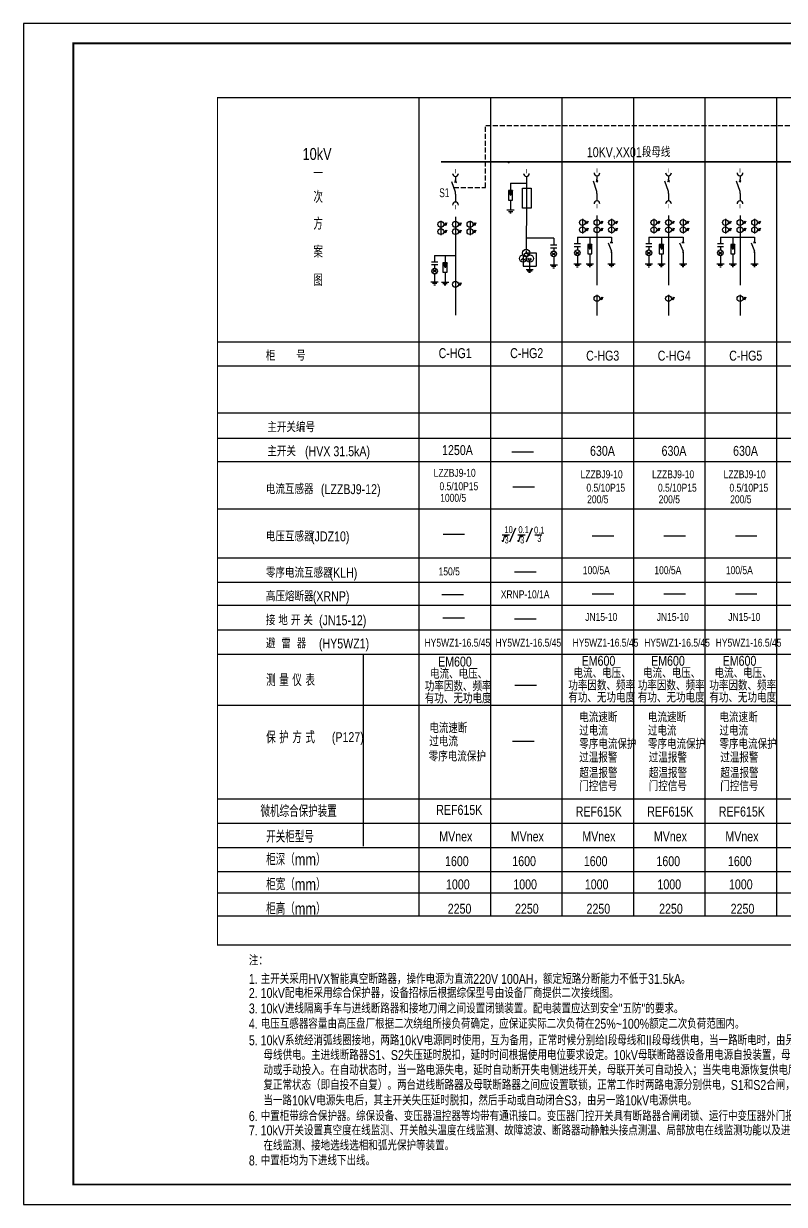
# Model space of a CAD drawing. Extents: x 562591 to 1355713, y 459382 to 835216.
# Drawn here: x 691220 to 729512, y 775816 to 835216 of the extents above; entities that cross this region are included whole.
import ezdxf

# ---------------------------------------------------------------- set-up
doc = ezdxf.new("R2010")
doc.units = 0
doc.header["$LTSCALE"] = 1000
doc.header["$MEASUREMENT"] = 0
doc.linetypes.add('DASH', pattern=[0.35, 0.25, -0.1])
for name, color, linetype in [('1', 8, 'Continuous'), ('A', 7, 'Continuous'), ('EQUIP', 3, 'Continuous'), ('TEL_TITLE', 7, 'Continuous'), ('WIRE-照明', 1, 'Continuous'), ('公共标注层', 8, 'Continuous'), ('动力平面导线层', 3, 'Continuous'), ('照明平面导线层', 1, 'Continuous')]:
    doc.layers.add(name, color=color, linetype=linetype)
doc.layers.add('E-LIGH-INN-TEXT', color=7, linetype='Continuous', lineweight=25)
doc.styles.add('fs', font='fszk.shx', dxfattribs={"width": 0.8, "bigfont": 'hztxt.shx'})
doc.styles.add('H1', font='jrs.shx', dxfattribs={"width": 0.7, "bigfont": 'jhz.shx'})
doc.styles.add('HZLZB', font='txt', dxfattribs={"width": 0.666667, "bigfont": 'hztxt'})
doc.styles.add('Lee', font='jrs.shx', dxfattribs={"bigfont": 'hztxt.shx'})
doc.styles.add('设计院字体(0.7)', font='xcsg.shx', dxfattribs={"width": 0.7, "bigfont": 'hztxt.shx'})

msp = doc.modelspace()

# ---------------------------------------------------------------- linework, layer by layer
at = {"color": 7}
for p, q in [((711114, 831495), (711114, 790312)), ((714714, 831495), (714714, 790312)), ((718314, 831495), (718314, 809092)), ((721914, 831495), (721914, 790312)), ((725514, 831495), (725514, 790312)), ((729114, 831495), (729114, 790312)), ((775582, 815622), (700978, 815622)), ((775582, 814343), (700978, 814343)), ((715791, 813673), (716877, 813673)), ((775582, 813172), (700978, 813172)), ((715844, 811914), (716930, 811914)), ((775582, 810791), (700978, 810791)), ((712331, 809539), (713417, 809539)), ((718314, 809099), (718314, 790312)), ((719845, 809448), (720932, 809448)), ((723445, 809448), (724532, 809448)), ((727045, 809448), (728132, 809448)), ((775582, 808319), (700978, 808319)), ((715931, 807634), (717017, 807634)), ((775582, 807095), (700978, 807095)), ((712270, 806489), (713356, 806489)), ((719845, 806525), (720932, 806525)), ((723445, 806525), (724532, 806525)), ((727045, 806525), (728132, 806525)), ((775582, 805942), (700978, 805942)), ((712318, 805321), (713404, 805321)), ((715931, 805278), (717017, 805278)), ((775582, 804709), (700978, 804709)), ((775582, 803484), (700978, 803484)), ((708304, 803484), (708304, 793841)), ((715941, 801931), (717028, 801931)), ((775582, 800910), (700978, 800910)), ((715830, 799112), (716917, 799112)), ((700978, 796219), (775582, 796219)), ((700978, 794994), (775582, 794994)), ((700978, 793769), (775582, 793769)), ((700978, 793769), (775582, 793769)), ((775582, 792544), (700978, 792544)), ((775582, 791464), (700978, 791464)), ((775582, 790312), (700978, 790312))]:
    msp.add_line(p, q, dxfattribs=at)
at = {"color": 0}
for p, q in [((712955, 826739), (712777, 827253)), ((713003, 827286), (712907, 827222)), ((712907, 827280), (713003, 827223)), ((720078, 826772), (719900, 827286)), ((720126, 827320), (720030, 827255)), ((720030, 827314), (720126, 827257)), ((720078, 827286), (720078, 827396)), ((723678, 826772), (723500, 827286)), ((723726, 827320), (723630, 827255)), ((723630, 827314), (723726, 827257)), ((723678, 827286), (723678, 827396)), ((727278, 826772), (727100, 827286)), ((727326, 827320), (727230, 827255)), ((727230, 827314), (727326, 827257)), ((727278, 827286), (727278, 827396)), ((715545, 825843), (715912, 825843)), ((715619, 825769), (715839, 825769)), ((715692, 825696), (715765, 825696)), ((712368, 825118), (712515, 825118)), ((712456, 825191), (712382, 825045)), ((712515, 825191), (712441, 825045)), ((713102, 825118), (713248, 825118)), ((713190, 825191), (713116, 825045)), ((713248, 825191), (713175, 825045)), ((713836, 825118), (713982, 825118)), ((713924, 825191), (713850, 825045)), ((713982, 825191), (713909, 825045)), ((719491, 825211), (719637, 825211)), ((719579, 825284), (719505, 825138)), ((719637, 825284), (719564, 825138)), ((720225, 825211), (720371, 825211)), ((720313, 825284), (720239, 825138)), ((720371, 825284), (720298, 825138)), ((720958, 825211), (721105, 825211)), ((721047, 825284), (720973, 825138)), ((721105, 825284), (721032, 825138)), ((723091, 825211), (723237, 825211)), ((723179, 825284), (723105, 825138)), ((723237, 825284), (723164, 825138)), ((723825, 825211), (723971, 825211)), ((723913, 825284), (723839, 825138)), ((723971, 825284), (723898, 825138)), ((724558, 825211), (724705, 825211)), ((724647, 825284), (724573, 825138)), ((724705, 825284), (724632, 825138)), ((726691, 825211), (726837, 825211)), ((726779, 825284), (726705, 825138)), ((726837, 825284), (726764, 825138)), ((727425, 825211), (727571, 825211)), ((727513, 825284), (727439, 825138)), ((727571, 825284), (727498, 825138)), ((728158, 825211), (728305, 825211)), ((728247, 825284), (728173, 825138)), ((728305, 825284), (728232, 825138)), ((712368, 824751), (712515, 824751)), ((712456, 824824), (712382, 824678)), ((712515, 824824), (712441, 824678)), ((713102, 824751), (713248, 824751)), ((713190, 824824), (713116, 824678)), ((713248, 824824), (713175, 824678)), ((713836, 824751), (713982, 824751)), ((713924, 824824), (713850, 824678)), ((713982, 824824), (713909, 824678)), ((719491, 824844), (719637, 824844)), ((719579, 824917), (719505, 824771)), ((719637, 824917), (719564, 824771)), ((720225, 824844), (720371, 824844)), ((720313, 824917), (720239, 824771)), ((720371, 824917), (720298, 824771)), ((720958, 824844), (721105, 824844)), ((721047, 824917), (720973, 824771)), ((721105, 824917), (721032, 824771)), ((723091, 824844), (723237, 824844)), ((723179, 824917), (723105, 824771)), ((723237, 824917), (723164, 824771)), ((723825, 824844), (723971, 824844)), ((723913, 824917), (723839, 824771)), ((723971, 824917), (723898, 824771)), ((724558, 824844), (724705, 824844)), ((724647, 824917), (724573, 824771)), ((724705, 824917), (724632, 824771)), ((726691, 824844), (726837, 824844)), ((726779, 824917), (726705, 824771)), ((726837, 824917), (726764, 824771)), ((727425, 824844), (727571, 824844)), ((727513, 824917), (727439, 824771)), ((727571, 824917), (727498, 824771)), ((728158, 824844), (728305, 824844)), ((728247, 824917), (728173, 824771)), ((728305, 824917), (728232, 824771)), ((717746, 824092), (718055, 824092)), ((717746, 823942), (718055, 823942)), ((718937, 824148), (719245, 824148)), ((718937, 823998), (719245, 823998)), ((720634, 824183), (720810, 823772)), ((720869, 824183), (720751, 824183)), ((722537, 824148), (722845, 824148)), ((722537, 823998), (722845, 823998)), ((724234, 824183), (724410, 823772)), ((724469, 824183), (724351, 824183)), ((726137, 824148), (726445, 824148)), ((726137, 823998), (726445, 823998)), ((727834, 824183), (728010, 823772)), ((728069, 824183), (727951, 824183)), ((717788, 823548), (718013, 823717)), ((717788, 823717), (718013, 823548)), ((718978, 823604), (719204, 823773)), ((718978, 823773), (719204, 823604)), ((722578, 823604), (722804, 823773)), ((722578, 823773), (722804, 823604)), ((726178, 823604), (726404, 823773)), ((726178, 823773), (726404, 823604)), ((712062, 823223), (711754, 823223)), ((712062, 823073), (711754, 823073)), ((712021, 822679), (711795, 822848)), ((712021, 822848), (711795, 822679)), ((717717, 823083), (718084, 823083)), ((717790, 823009), (718011, 823009)), ((717864, 822936), (717937, 822936)), ((718908, 823132), (719275, 823132)), ((718981, 823059), (719201, 823059)), ((719054, 822985), (719128, 822985)), ((719537, 823136), (719904, 823136)), ((719610, 823063), (719830, 823063)), ((719684, 822990), (719757, 822990)), ((720626, 823136), (720993, 823136)), ((720700, 823063), (720920, 823063)), ((720773, 822990), (720847, 822990)), ((722508, 823132), (722875, 823132)), ((722581, 823059), (722801, 823059)), ((722654, 822985), (722728, 822985)), ((723137, 823136), (723504, 823136)), ((723210, 823063), (723430, 823063)), ((723284, 822990), (723357, 822990)), ((724226, 823136), (724593, 823136)), ((724300, 823063), (724520, 823063)), ((724373, 822990), (724447, 822990)), ((726108, 823132), (726475, 823132)), ((726181, 823059), (726401, 823059)), ((726254, 822985), (726328, 822985)), ((726737, 823136), (727104, 823136)), ((726810, 823063), (727030, 823063)), ((726884, 822990), (726957, 822990)), ((727826, 823136), (728193, 823136)), ((727900, 823063), (728120, 823063)), ((727973, 822990), (728047, 822990)), ((712092, 822210), (711725, 822210)), ((712018, 822137), (711798, 822137)), ((712248, 822215), (712615, 822215)), ((712321, 822141), (712542, 822141)), ((713102, 822101), (713248, 822101)), ((713190, 822174), (713116, 822027)), ((713248, 822174), (713175, 822027)), ((711945, 822063), (711871, 822063)), ((712395, 822068), (712468, 822068)), ((720225, 821384), (720371, 821384)), ((720313, 821458), (720239, 821311)), ((720371, 821458), (720298, 821311)), ((723825, 821384), (723971, 821384)), ((723913, 821458), (723839, 821311)), ((723971, 821458), (723898, 821311)), ((727425, 821384), (727571, 821384)), ((727513, 821458), (727439, 821311)), ((727571, 821458), (727498, 821311)), ((700978, 819205), (775582, 819205)), ((775582, 817980), (700978, 817980))]:
    msp.add_line(p, q, dxfattribs=at)
at = {"color": 7, "const_width": 60}
msp.add_lwpolyline([(700978, 831495), (775582, 831495), (775582, 788865), (700978, 788865)], close=True, dxfattribs=at)
at = {"color": 0}
for centre, radius in [((712221, 825118), 147), ((712955, 825118), 147), ((713689, 825118), 147), ((719344, 825211), 147), ((720078, 825211), 147), ((720812, 825211), 147), ((722944, 825211), 147), ((723678, 825211), 147), ((724412, 825211), 147), ((726544, 825211), 147), ((727278, 825211), 147), ((728012, 825211), 147), ((712221, 824751), 147), ((712955, 824751), 147), ((713689, 824751), 147), ((719344, 824844), 147), ((720078, 824844), 147), ((720812, 824844), 147), ((722944, 824844), 147), ((723678, 824844), 147), ((724412, 824844), 147), ((726544, 824844), 147), ((727278, 824844), 147), ((728012, 824844), 147), ((717900, 823632), 141), ((719091, 823688), 141), ((722691, 823688), 141), ((726291, 823688), 141), ((711908, 822763), 141), ((712955, 822101), 147), ((720078, 821384), 147), ((723678, 821384), 147), ((727278, 821384), 147)]:
    msp.add_circle(centre, radius, dxfattribs=at)
for centre, start, end in [((712955, 827676), 180, 0), ((716527, 827676), 180, 0), ((720078, 827710), 180, 0), ((723678, 827710), 180, 0), ((727278, 827710), 180, 0), ((720078, 826149), 0, 180), ((723678, 826149), 0, 180), ((727278, 826149), 0, 180), ((712955, 826090), 0, 180)]:
    msp.add_arc(centre, 147, start, end, dxfattribs=at)
at = {"layer": '1', "color": 0, "lineweight": -3}
for p, q in [((716513, 822847), (716862, 822847)), ((716565, 822779), (716811, 822779)), ((716624, 822710), (716733, 822710))]:
    msp.add_line(p, q, dxfattribs=at)
at = {"layer": 'A', "color": 0, "lineweight": -3}
for centre in [(716366, 823400), (716516, 823677), (716697, 823400)]:
    msp.add_circle(centre, 188, dxfattribs=at)
at = {"layer": 'E-LIGH-INN-TEXT', "linetype": 'Continuous'}
for p, q in [((716366, 823400), (716258, 823322)), ((716366, 823515), (716366, 823400)), ((716366, 823400), (716473, 823322)), ((716366, 823400), (716366, 823021)), ((716519, 823681), (716411, 823602)), ((716519, 823795), (716519, 823681)), ((716519, 823681), (716626, 823602)), ((716519, 823681), (717015, 823681)), ((716655, 823418), (716608, 823338)), ((716608, 823338), (716767, 823338)), ((716688, 823338), (716688, 822847)), ((716721, 823418), (716767, 823338)), ((717015, 823681), (717015, 823021)), ((716366, 823021), (717015, 823021))]:
    msp.add_line(p, q, dxfattribs=at)
msp.add_lwpolyline([(716329, 826936), (716760, 826936), (716760, 825933), (716329, 825933)], close=True, dxfattribs=at)
at = {"layer": 'EQUIP', "color": 0, "linetype": 'Continuous', "lineweight": -3}
for p, q in [((715974, 809832), (715680, 809125)), ((716810, 809832), (716516, 809125)), ((715311, 809492), (715678, 809492)), ((715345, 809143), (715313, 809208)), ((715416, 809420), (715345, 809143)), ((715580, 809420), (715416, 809420)), ((716098, 809492), (716465, 809492)), ((716132, 809143), (716099, 809208)), ((716203, 809420), (716132, 809143)), ((716366, 809420), (716203, 809420)), ((716944, 809492), (717311, 809492))]:
    msp.add_line(p, q, dxfattribs=at)
at = {"layer": 'TEL_TITLE'}
msp.add_lwpolyline([(691220, 775816), (796320, 775816), (796320, 835216), (691220, 835216)], close=True, dxfattribs=at)
at = {"layer": 'TEL_TITLE', "const_width": 100}
msp.add_lwpolyline([(693720, 776816), (795320, 776816), (795320, 834216), (693720, 834216)], close=True, dxfattribs=at)
at = {"layer": 'WIRE-照明'}
msp.add_line((715729, 827185), (716527, 827185), dxfattribs=at)
at = {"layer": '公共标注层', "color": 0}
for p, q in [((715625, 826815), (715729, 826562)), ((715833, 826815), (715729, 826562)), ((719616, 824109), (719720, 823856)), ((719824, 824109), (719720, 823856)), ((723216, 824109), (723320, 823856)), ((723424, 824109), (723320, 823856)), ((726816, 824109), (726920, 823856)), ((727024, 824109), (726920, 823856)), ((712327, 823187), (712431, 822934)), ((712535, 823187), (712431, 822934))]:
    msp.add_line(p, q, dxfattribs=at)
for points in [[(715625, 826341), (715833, 826341), (715833, 826815), (715625, 826815)], [(719616, 823635), (719824, 823635), (719824, 824109), (719616, 824109)], [(723216, 823635), (723424, 823635), (723424, 824109), (723216, 824109)], [(726816, 823635), (727024, 823635), (727024, 824109), (726816, 824109)], [(712327, 822714), (712535, 822714), (712535, 823187), (712327, 823187)]]:
    msp.add_lwpolyline(points, close=True, dxfattribs=at)
for points in [[(715625, 826815), (715729, 826562), (715833, 826815)], [(719616, 824109), (719720, 823856), (719824, 824109)], [(723216, 824109), (723320, 823856), (723424, 824109)], [(726816, 824109), (726920, 823856), (727024, 824109)], [(712327, 823187), (712431, 822934), (712535, 823187)]]:
    msp.add_solid(points, dxfattribs=at)
at = {"layer": '动力平面导线层', "color": 1}
for p, q in [((712955, 827529), (712955, 827362)), ((716527, 827529), (716527, 826237)), ((720078, 827563), (720078, 827396)), ((723678, 827563), (723678, 827396)), ((727278, 827563), (727278, 827396)), ((712955, 827252), (712955, 827362)), ((715729, 827185), (715729, 826815)), ((712955, 826629), (712955, 826739)), ((712955, 826629), (712955, 826262)), ((715729, 826341), (715729, 825843)), ((720078, 826662), (720078, 826772)), ((720078, 826662), (720078, 826295)), ((723678, 826662), (723678, 826772)), ((723678, 826662), (723678, 826295)), ((727278, 826662), (727278, 826772)), ((727278, 826662), (727278, 826295)), ((715729, 826228), (715729, 826206)), ((716527, 826237), (716516, 823865)), ((712221, 825302), (712221, 824568)), ((712955, 825503), (712955, 820546)), ((712955, 825302), (712955, 824568)), ((713689, 825302), (713689, 824568)), ((719344, 825394), (719344, 824661)), ((720078, 825561), (720078, 822062)), ((720078, 825394), (720078, 824661)), ((720812, 825394), (720812, 824661)), ((722944, 825394), (722944, 824661)), ((723678, 825561), (723678, 822062)), ((723678, 825394), (723678, 824661)), ((724412, 825394), (724412, 824661)), ((726544, 825394), (726544, 824661)), ((727278, 825561), (727278, 822062)), ((727278, 825394), (727278, 824661)), ((728012, 825394), (728012, 824661)), ((719091, 824479), (720810, 824479)), ((719091, 824479), (719091, 824148)), ((719720, 824479), (719720, 824109)), ((720810, 824479), (720810, 824183)), ((722691, 824479), (724410, 824479)), ((722691, 824479), (722691, 824148)), ((723320, 824479), (723320, 824109)), ((724410, 824479), (724410, 824183)), ((726291, 824479), (728010, 824479)), ((726291, 824479), (726291, 824148)), ((726920, 824479), (726920, 824109)), ((728010, 824479), (728010, 824183)), ((717900, 824430), (716527, 824430)), ((717900, 824430), (717900, 824092)), ((717900, 823942), (717900, 823867)), ((719091, 823998), (719091, 823923)), ((719091, 823923), (719091, 823829)), ((720810, 824464), (720810, 824467)), ((720810, 824183), (720810, 824271)), ((722691, 823998), (722691, 823923)), ((722691, 823923), (722691, 823829)), ((724410, 824464), (724410, 824467)), ((724410, 824183), (724410, 824271)), ((726291, 823998), (726291, 823923)), ((726291, 823923), (726291, 823829)), ((728010, 824464), (728010, 824467)), ((728010, 824183), (728010, 824271)), ((711908, 823557), (711908, 823223)), ((711908, 823557), (712955, 823557)), ((712431, 823557), (712431, 823187)), ((717900, 823867), (717900, 823773)), ((717900, 823491), (717900, 823397)), ((717900, 823447), (717900, 823083)), ((719091, 823547), (719091, 823453)), ((719091, 823503), (719091, 823132)), ((719720, 823635), (719720, 823136)), ((719720, 823521), (719720, 823500)), ((720810, 823684), (720810, 823772)), ((720810, 823724), (720810, 823136)), ((722691, 823547), (722691, 823453)), ((722691, 823503), (722691, 823132)), ((723320, 823635), (723320, 823136)), ((723320, 823521), (723320, 823500)), ((724410, 823684), (724410, 823772)), ((724410, 823724), (724410, 823136)), ((726291, 823547), (726291, 823453)), ((726291, 823503), (726291, 823132)), ((726920, 823635), (726920, 823136)), ((726920, 823521), (726920, 823500)), ((728010, 823684), (728010, 823772)), ((728010, 823724), (728010, 823136)), ((711908, 823073), (711908, 822998)), ((711908, 822998), (711908, 822904)), ((712431, 822714), (712431, 822215)), ((711908, 822622), (711908, 822528)), ((711908, 822578), (711908, 822210)), ((712431, 822600), (712431, 822578)), ((720078, 821572), (720078, 820527)), ((720078, 821568), (720078, 821100)), ((723678, 821572), (723678, 820527)), ((723678, 821568), (723678, 821100)), ((727278, 821572), (727278, 820527)), ((727278, 821568), (727278, 821100))]:
    msp.add_line(p, q, dxfattribs=at)
at = {"layer": '动力平面导线层', "const_width": 73.4}
msp.add_lwpolyline([(712221, 828263), (741945, 828263)], dxfattribs=at)
at = {"layer": '动力平面导线层', "color": 1}
for points in [[(712955, 828263, 0, 0, 0), (712955, 827676, 29.4, 29.4, 0), (712955, 827896, 29.4, 29.4, 0)], [(716527, 828263, 0, 0, 0), (716527, 827676, 29.4, 29.4, 0), (716527, 827896, 29.4, 29.4, 0)], [(720078, 828297, 0, 0, 0), (720078, 827710, 29.4, 29.4, 0), (720078, 827930, 29.4, 29.4, 0)], [(723678, 828297, 0, 0, 0), (723678, 827710, 29.4, 29.4, 0), (723678, 827930, 29.4, 29.4, 0)], [(727278, 828297, 0, 0, 0), (727278, 827710, 29.4, 29.4, 0), (727278, 827930, 29.4, 29.4, 0)], [(712955, 825503, 0, 0, 0), (712955, 826090, 29.4, 29.4, 0), (712955, 825870, 29.4, 29.4, 0)], [(720078, 825561, 0, 0, 0), (720078, 826149, 29.4, 29.4, 0), (720078, 825928, 29.4, 29.4, 0)], [(723678, 825561, 0, 0, 0), (723678, 826149, 29.4, 29.4, 0), (723678, 825928, 29.4, 29.4, 0)], [(727278, 825561, 0, 0, 0), (727278, 826149, 29.4, 29.4, 0), (727278, 825928, 29.4, 29.4, 0)], [(720078, 821328, 0, 0, 0), (720078, 821585, 0, 220, 0), (720078, 821805, 0, 0, 0), (720078, 822062, 0, 0, 0)], [(723678, 821328, 0, 0, 0), (723678, 821585, 0, 220, 0), (723678, 821805, 0, 0, 0), (723678, 822062, 0, 0, 0)], [(727278, 821328, 0, 0, 0), (727278, 821585, 0, 220, 0), (727278, 821805, 0, 0, 0), (727278, 822062, 0, 0, 0)], [(712955, 821790, 0, 0, 0), (712955, 821533, 0, 220, 0), (712955, 821313, 0, 0, 0), (712955, 821056, 0, 0, 0)]]:
    msp.add_lwpolyline(points, format="xyseb", dxfattribs=at)
at = {"layer": '动力平面导线层'}
for p in [(715626, 828230), (715647, 828230)]:
    msp.add_point(p, dxfattribs=at)
at = {"layer": '动力平面导线层', "color": 30}
for p in [(719091, 823842), (719091, 823842), (722691, 823842), (722691, 823842), (726291, 823842), (726291, 823842)]:
    msp.add_point(p, dxfattribs=at)
at = {"layer": '照明平面导线层', "linetype": 'DASH'}
for p, q in [((714461, 826975), (714461, 830065)), ((712877, 826975), (714461, 826975))]:
    msp.add_line(p, q, dxfattribs=at)
msp.add_lwpolyline([(740287, 827038), (740287, 830065), (714461, 830065)], dxfattribs=at)

# ---------------------------------------------------------------- texts
at = {"color": 0, "width": 0.8}
for s, height, style, p in [('10kV', 600, 'H1', (705259, 828359)), ('10KV,XX01段母线', 500, 'H1', (719568, 828497)), ('一', 600, 'H1', (705806, 827384)), ('次', 600, 'H1', (705806, 826196)), ('方', 600, 'H1', (705806, 824850)), ('案', 600, 'H1', (705806, 823442)), ('图', 600, 'H1', (705806, 822013)), ('柜       号', 500, 'Lee', (703415, 818261)), ('C-HG1', 500, 'H1', (712109, 818388)), ('C-HG2', 500, 'H1', (715709, 818388)), ('C-HG3', 500, 'H1', (719535, 818262)), ('C-HG4', 500, 'H1', (723135, 818262)), ('C-HG5', 500, 'H1', (726735, 818262))]:
    msp.add_text(s, height=height, dxfattribs=dict(at, style=style)).set_placement(p)
at = {"color": 7}
for s, height, style, width, p in [('主开关编号', 500, 'Lee', 0.8, (703486, 814663)), ('主开关', 500, 'Lee', 0.8, (703486, 813453)), ('(HVX 31.5kA)', 500, 'Lee', 0.8, (705386, 813453)), ('1250A', 500, 'H1', 0.8, (712283, 813511)), ('630A', 500, 'H1', 0.8, (719730, 813472)), ('630A', 500, 'H1', 0.8, (723330, 813472)), ('630A', 500, 'H1', 0.8, (726930, 813472)), ('LZZBJ9-10', 400, 'H1', 0.8, (711858, 812417)), ('LZZBJ9-10', 400, 'H1', 0.8, (719254, 812344)), ('LZZBJ9-10', 400, 'H1', 0.8, (722854, 812344)), ('LZZBJ9-10', 400, 'H1', 0.8, (726454, 812344)), ('电流互感器', 500, 'Lee', 0.8, (703415, 811545)), ('(LZZBJ9-12)', 500, 'Lee', 0.8, (706184, 811545)), ('0.5/10P15', 400, 'H1', 0.8, (712152, 811743)), ('0.5/10P15', 400, 'H1', 0.8, (719547, 811669)), ('0.5/10P15', 400, 'H1', 0.8, (723147, 811669)), ('0.5/10P15', 400, 'H1', 0.8, (726747, 811669)), ('1000/5', 400, 'H1', 0.8, (712188, 811159)), ('200/5', 400, 'H1', 0.8, (719584, 811085)), ('200/5', 400, 'H1', 0.8, (723184, 811085)), ('200/5', 400, 'H1', 0.8, (726784, 811085)), ('电压互感器', 500, 'Lee', 0.8, (703415, 809170)), ('(JDZ10)', 500, 'Lee', 0.8, (705689, 809170)), ('零序电流互感器', 500, 'Lee', 0.8, (703415, 807343)), ('(KLH)', 500, 'Lee', 0.8, (706618, 807343)), ('150/5', 400, 'H1', 0.8, (712106, 807459)), ('100/5A', 400, 'H1', 0.8, (719367, 807519)), ('100/5A', 400, 'H1', 0.8, (722967, 807519)), ('100/5A', 400, 'H1', 0.8, (726567, 807519)), ('高压熔断器', 500, 'Lee', 0.8, (703415, 806155)), ('(XRNP)', 500, 'Lee', 0.8, (705778, 806155)), ('XRNP-10/1A', 400, 'Lee', 0.8, (715238, 806305)), ('接 地 开 关', 500, 'Lee', 0.8, (703415, 804953)), ('(JN15-12)', 500, 'Lee', 0.8, (706093, 804953)), ('JN15-10', 400, 'H1', 0.8, (719485, 805167)), ('JN15-10', 400, 'H1', 0.8, (723085, 805167)), ('JN15-10', 400, 'H1', 0.8, (726685, 805167)), ('避  雷  器', 500, 'Lee', 0.8, (703415, 803783)), ('(HY5WZ1)', 500, 'Lee', 0.8, (706085, 803783)), ('HY5WZ1-16.5/45', 400, 'H1', 0.8, (711400, 803872)), ('HY5WZ1-16.5/45', 400, 'H1', 0.8, (714971, 803872)), ('HY5WZ1-16.5/45', 400, 'H1', 0.8, (718855, 803872)), ('HY5WZ1-16.5/45', 400, 'H1', 0.8, (722455, 803872)), ('HY5WZ1-16.5/45', 400, 'H1', 0.8, (726055, 803872)), ('EM600', 500, 'H1', 0.8, (712083, 802870)), ('EM600', 500, 'H1', 0.8, (719307, 802910)), ('EM600', 500, 'H1', 0.8, (722805, 802910)), ('EM600', 500, 'H1', 0.8, (726405, 802910)), ('测 量 仪 表', 600, 'H1', 0.8, (703429, 801889)), ('电流、电压、', 500, 'H1', 0.8, (711675, 802255)), ('电流、电压、', 500, 'H1', 0.8, (718899, 802295)), ('电流、电压、', 500, 'H1', 0.8, (722397, 802295)), ('电流、电压、', 500, 'H1', 0.8, (725997, 802295)), ('功率因数、频率', 500, 'H1', 0.8, (711412, 801629)), ('功率因数、频率', 500, 'H1', 0.8, (718636, 801669)), ('功率因数、频率', 500, 'H1', 0.8, (722134, 801669)), ('功率因数、频率', 500, 'H1', 0.8, (725734, 801669)), ('有功、无功电度', 500, 'H1', 0.8, (711412, 801023)), ('有功、无功电度', 500, 'H1', 0.8, (718636, 801063)), ('有功、无功电度', 500, 'H1', 0.8, (722134, 801063)), ('有功、无功电度', 500, 'H1', 0.8, (725734, 801063)), ('电流速断', 500, 'H1', 0.8, (719186, 800066)), ('电流速断', 500, 'H1', 0.8, (722642, 800066)), ('电流速断', 500, 'H1', 0.8, (726242, 800066)), ('保 护 方 式', 600, 'H1', 0.8, (703429, 799013)), ('(P127)', 500, 'H1', 0.8, (706736, 799071)), ('电流速断', 500, 'H1', 0.8, (711641, 799525)), ('过电流', 500, 'H1', 0.8, (719186, 799394)), ('过电流', 500, 'H1', 0.8, (722642, 799394)), ('过电流', 500, 'H1', 0.8, (726242, 799394)), ('过电流', 500, 'H1', 0.8, (711641, 798853)), ('零序电流保护', 500, 'H1', 0.8, (719186, 798722)), ('零序电流保护', 500, 'H1', 0.8, (722642, 798722)), ('零序电流保护', 500, 'H1', 0.8, (726242, 798722)), ('零序电流保护', 500, 'H1', 0.8, (711608, 798100)), ('过温报警', 500, 'H1', 0.8, (719186, 798043)), ('过温报警', 500, 'H1', 0.8, (722685, 798043)), ('过温报警', 500, 'H1', 0.8, (726285, 798043)), ('超温报警', 500, 'H1', 0.8, (719193, 797266)), ('超温报警', 500, 'H1', 0.8, (722692, 797266)), ('超温报警', 500, 'H1', 0.8, (726292, 797266)), ('门控信号', 500, 'H1', 0.8, (719185, 796604)), ('门控信号', 500, 'H1', 0.8, (722684, 796604)), ('门控信号', 500, 'H1', 0.8, (726284, 796604)), ('微机综合保护装置', 600, 'HZLZB', 0.666667, (703143, 795301)), ('REF615K', 500, 'H1', 0.8, (711991, 795412)), ('REF615K', 500, 'H1', 0.8, (719010, 795325)), ('REF615K', 500, 'H1', 0.8, (722610, 795325)), ('REF615K', 500, 'H1', 0.8, (726210, 795325)), ('开关柜型号', 600, 'H1', 0.8, (703429, 794013)), ('MVnex', 500, 'H1', 0.8, (712142, 794076)), ('MVnex', 500, 'H1', 0.8, (715742, 794076)), ('MVnex', 500, 'H1', 0.8, (719342, 794076)), ('MVnex', 500, 'H1', 0.8, (722942, 794076)), ('MVnex', 500, 'H1', 0.8, (726542, 794076)), ('柜深（mm）', 600, 'H1', 0.8, (703429, 792867)), ('1600', 500, 'H1', 0.8, (712432, 792831)), ('1600', 500, 'H1', 0.8, (715818, 792831)), ('1600', 500, 'H1', 0.8, (719418, 792831)), ('1600', 500, 'H1', 0.8, (723073, 792831)), ('1600', 500, 'H1', 0.8, (726673, 792831)), ('柜宽（mm）', 600, 'H1', 0.8, (703429, 791614)), ('1000', 500, 'H1', 0.8, (712481, 791664)), ('1000', 500, 'H1', 0.8, (715868, 791664)), ('1000', 500, 'H1', 0.8, (719468, 791664)), ('1000', 500, 'H1', 0.8, (723123, 791664)), ('1000', 500, 'H1', 0.8, (726723, 791664)), ('柜高（mm）', 600, 'H1', 0.8, (703429, 790390)), ('2250', 500, 'H1', 0.8, (712567, 790439)), ('2250', 500, 'H1', 0.8, (715954, 790439)), ('2250', 500, 'H1', 0.8, (719554, 790439)), ('2250', 500, 'H1', 0.8, (723208, 790439)), ('2250', 500, 'H1', 0.8, (726808, 790439)), ('注：  ', 500, 'Lee', 0.8, (702558, 787836)), ('1. 主开关采用HVX智能真空断路器，操作电源为直流220V 100AH，额定短路分断能力不低于31.5kA。', 500, 'Lee', 0.8, (702558, 786907)), ('2. 10kV配电柜采用综合保护器，设备招标后根据综保型号由设备厂商提供二次接线图。', 500, 'Lee', 0.8, (702558, 786201)), ('3. 10kV进线隔离手车与进线断路器和接地刀闸之间设置闭锁装置。配电装置应达到安全"五防"的要求。', 500, 'Lee', 0.8, (702558, 785421)), ('4. 电压互感器容量由高压盘厂根据二次绕组所接负荷确定，应保证实际二次负荷在25%%%~100%%%额定二次负荷范围内。', 500, 'Lee', 0.8, (702558, 784651)), ('5. 10kV系统经消弧线圈接地，两路10kV电源同时使用，互为备用，正常时候分别给I段母线和II段母线供电，当一路断电时，由另一路给两段', 500, 'Lee', 0.8, (702558, 783820)), ('母线供电。主进线断路器S1、S2失压延时脱扣，延时时间根据使用电位要求设定。10kV母联断路器设备用电源自投装置，母联开关可自', 500, 'Lee', 0.8, (703291, 783078)), ('动或手动投入。在自动状态时，当一路电源失电，延时自动断开失电侧进线开关，母联开关可自动投入；当失电电源恢复供电后，手动恢', 500, 'Lee', 0.8, (703291, 782322)), ('复正常状态（即自投不自复）。两台进线断路器及母联断路器之间应设置联锁，正常工作时两路电源分别供电，S1和S2合闸，S3断开， ', 500, 'Lee', 0.8, (703291, 781574)), ('当一路10kV电源失电后，其主开关失压延时脱扣，然后手动或自动闭合S3，由另一路10kV电源供电。', 500, 'Lee', 0.8, (703291, 780794)), ('6. 中置柜带综合保护器。综保设备、变压器温控器等均带有通讯接口。变压器门控开关具有断路器合闸闭锁、运行中变压器外门报警等功能。', 500, 'Lee', 0.8, (702558, 780006)), ('7. 10kV开关设置真空度在线监测、开关触头温度在线监测、故障滤波、断路器动静触头接点测温、局部放电在线监测功能以及进线电能质量', 500, 'Lee', 0.8, (702558, 779286)), ('在线监测、接地选线选相和弧光保护等装置。', 500, 'Lee', 0.8, (703291, 778529)), ('8. 中置柜均为下进线下出线。', 500, 'Lee', 0.8, (702558, 777775))]:
    msp.add_text(s, height=height, dxfattribs=dict(at, style=style, width=width)).set_placement(p)
at = {"layer": 'EQUIP', "color": 0, "linetype": 'Continuous', "lineweight": -3, "style": 'fs', "width": 0.8}
for s, p in [('10', (715425, 809584)), ('0.1', (716126, 809585)), ('0.1', (716912, 809565)), ('3', (715425, 809066)), ('3', (716211, 809066)), ('3', (717073, 809143))]:
    msp.add_text(s, height=350, dxfattribs=at).set_placement(p)
at = {"layer": '照明平面导线层', "linetype": 'DASH', "style": '设计院字体(0.7)', "width": 0.7}
msp.add_text('S1', height=446.3, dxfattribs=at).set_placement((712140, 826485))

doc.saveas('drawing.dxf')
